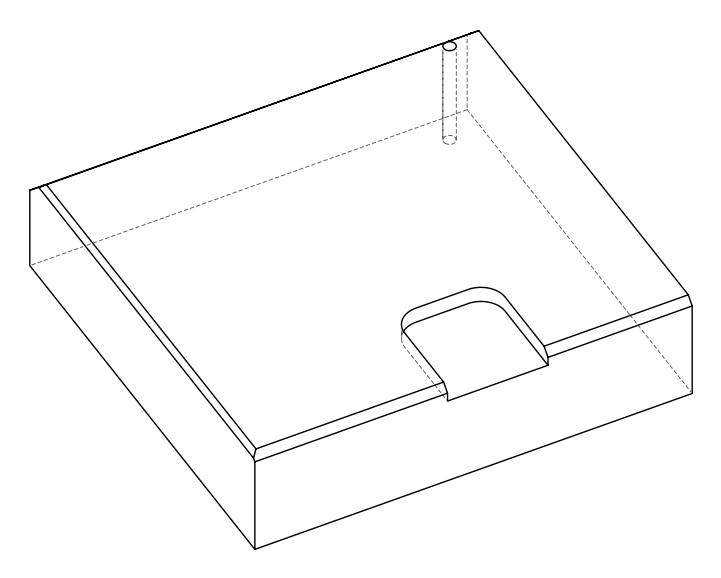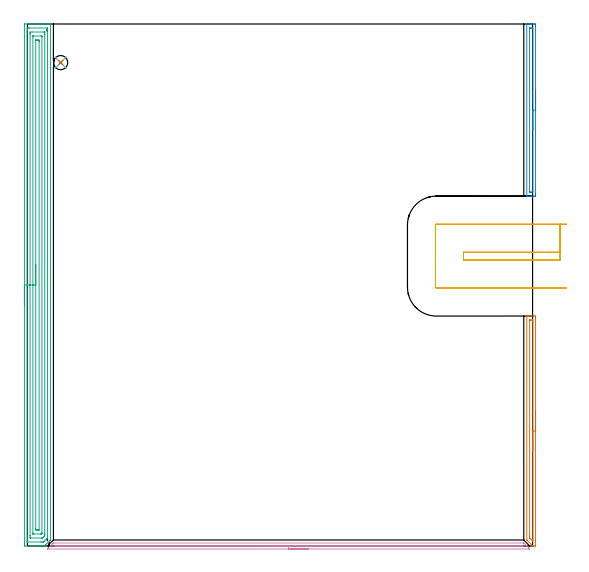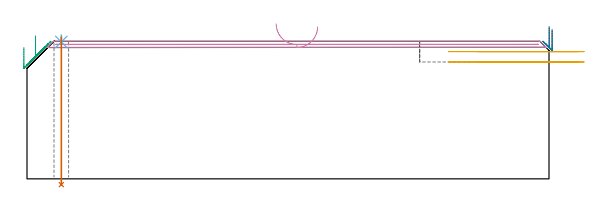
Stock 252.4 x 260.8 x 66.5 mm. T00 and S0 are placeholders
(PLAN: 7 operations, 3 tool changes, 19.7 min)
(1 AREA_MILL | FG_CHAMFER_SURFACE | UGT0205_001 | 1.99 min | 1143 mm3)
(2 AREA_MILL_1 | FG_CHAMFER_SURFACE_1 | UGT0205_001 | 1.55 min | 862 mm3)
(3 AREA_MILL_2 | FG_CHAMFER_SURFACE_2 | UGT0205_001 | 10.67 min | 22041 mm3)
(4 AREA_MILL_3 | FG_CHAMFER_SURFACE_3 | UGT0205_001 | 3.95 min | 1067 mm3)
(5 MILL_SLOT | SLOT_PARTIAL_RECTANGULAR | UGT0201_006 | Follow Part, ap 7, ae 75% | 1.21 min | 36495 mm3)
(6 SPOT_DRILL | STEP1HOLE | NXT0321_9005460120000 | 0.03 min | 2 mm3)
(7 DRILL_THROUGH_HOLE_INTO_CENTER | STEP1HOLE | NXT0301_042 | 0.29 min | 2620 mm3)
(TOOL UGT0205_001 | Chamfer Mill 20 x 3 x 45 deg. | D20 FL50 Z2)
(TOOL UGT0201_006 | End Mill 28 mm | D28 FL25 Z2)
(TOOL NXT0321_9005460120000 | NC Spot Drill, 142deg, 12mm, Carbide, Uncoated | D12 PA142 FL30 Z2)
(TOOL NXT0301_042 | Carbide Drill 7.1mm [860.1-0710-057A1-MM 2214] | D7.1 PA140 FL85 Z2)
(OP 1 AREA_MILL)
G17 G21 G94 G90
T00 M6
G54
G17 G0 G90 X253.9 Y67.45 S1061 M3
G43 Z76.5 H0
Z72.1
G94 G1 Y67.412 Z71.228 F250.
Y67.298 Z70.363
Y67.109 Z69.512
Y66.847 Z68.68
Y66.513 Z67.874
Y66.11 Z67.1
Y65.642 Z66.364
Y65.11 Z65.672
Y64.521 Z65.029
Y63.878 Z64.44
Y63.186 Z63.908
Y62.45 Z63.44
Y61.676 Z63.037
Y60.87 Z62.703
Y60.038 Z62.441
Y59.186 Z62.252
Y58.322 Z62.138
Y57.45 Z62.1
Y0.112
X253.898 Y0.002 Z62.101
X253.679 Y0. Z62.32
X253.024 Z62.974
X252.581 Y0.005 Z63.418
X252.504 Y0.007 Z63.494
X252.391 Y0.112 Z63.608
X252.192 Y0.308 Z63.808
X252.14 Y0.36 Z63.859
X249.707 Y2.793 Z66.292
X249.504 Y2.993 Z66.489
X249.5 Y3.223 Z66.5
Y114.788
X249.506 Y114.89 Z66.492
X249.721 Y114.9 Z66.277
X251.256 Z64.743
X251.7 Z64.296
X251.922 Z64.075
X252.581 Z63.416
X252.803 Z63.195
X253.461 Y114.895 Z62.533
X253.89 Y114.891 Z62.104
X253.894 Y114.78 Z62.102
X253.899 Y114.343 Z62.101
X253.9 Y113.9 Z62.1
Y57.45
X252.486 Z63.514
X252.485 Y3.223 Z63.515
X252.48 Y2.513 Z63.52
X252.479 Y2.486 Z63.521
X252.445 Y2.517 Z63.555
X252.342 Y2.613 Z63.658
X252.138 Y2.813 Z63.862
X251.271 Y3.68 Z64.729
X251.056 Y3.898 Z64.944
X250.949 Y4.009 Z65.051
X250.925 Y4.037 Z65.075
X250.921 Y4.061 Z65.079
X250.919 Y4.112 Z65.081
X250.914 Y4.905 Z65.086
Y5.001
X250.915 Y112.764 Z65.085
X250.916 Y112.863 Z65.084
X250.918 Y112.886 Z65.082
X250.92 Y112.89 Z65.08
X250.943 Y112.893 Z65.057
X251.037 Y112.897 Z64.963
X251.369 Y112.9 Z64.631
X251.7 Z64.3
X252.251 Y112.898 Z63.749
X252.405 Y112.893 Z63.595
X252.472 Y112.89 Z63.528
X252.482 Y112.665 Z63.518
X252.484 Y112.565 Z63.516
X252.486 Y111.772 Z63.514
Y111.677
Y57.45
Y56.578 Z63.552
Y55.714 Z63.666
Y54.862 Z63.855
Y54.03 Z64.117
Y53.224 Z64.451
Y52.45 Z64.854
Y51.714 Z65.323
Y51.022 Z65.854
Y50.379 Z66.443
Y49.79 Z67.086
Y49.258 Z67.778
Y48.79 Z68.514
Y48.387 Z69.288
Y48.053 Z70.094
Y47.791 Z70.926
Y47.602 Z71.778
Y47.488 Z72.643
Y47.45 Z73.514
G0 Z76.5
M5
M2
(OP 2 AREA_MILL_1)
G17 G21 G94 G90
T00 M6
G54
G17 G0 G90 X253.9 Y227.8 S1061 M3
G43 Z76.5 H0
Z72.1
G94 G1 Y227.762 Z71.228 F250.
Y227.648 Z70.363
Y227.459 Z69.512
Y227.197 Z68.68
Y226.863 Z67.874
Y226.46 Z67.1
Y225.992 Z66.364
Y225.46 Z65.672
Y224.871 Z65.029
Y224.228 Z64.44
Y223.536 Z63.908
Y222.8 Z63.44
Y222.026 Z63.037
Y221.22 Z62.703
Y220.388 Z62.441
Y219.537 Z62.252
Y218.672 Z62.138
Y217.8 Z62.1
Y175.854
X253.899 Y175.406 Z62.101
X253.895 Y174.967 Z62.102
X253.891 Y174.81 Z62.105
X253.461 Y174.8 Z62.534
X253.179 Z62.816
X252.581 Z63.413
X252.016 Z63.981
X251.7 Z64.296
X251.135 Z64.861
X250.819 Z65.175
X249.814 Z66.186
X249.506 Y174.81 Z66.493
X249.5 Y174.96 Z66.5
Y260.64
X249.506 Y260.79 Z66.493
X249.814 Y260.8 Z66.185
X250.189 Z65.811
X250.819 Z65.175
X252.015 Z63.981
X252.581 Z63.413
X253.179 Z62.816
X253.461 Y260.797 Z62.534
X253.891 Y260.79 Z62.105
X253.895 Y260.633 Z62.102
X253.899 Y260.194 Z62.101
X253.9 Y259.749 Z62.1
Y217.8
X252.486 Z63.514
X252.485 Y176.992 Z63.515
X252.484 Y176.893 Z63.516
X252.482 Y176.844 Z63.518
X252.479 Y176.823 Z63.521
X252.469 Y176.81 Z63.531
X252.083 Y176.803 Z63.917
X251.7 Y176.802 Z64.3
X251.202 Y176.804 Z64.798
X251.006 Y176.81 Z64.994
X250.921 Y176.833 Z65.079
X250.916 Y177.093 Z65.084
X250.915 Y177.191 Z65.085
Y258.608
X250.916 Y258.707 Z65.084
X250.918 Y258.756 Z65.082
X250.921 Y258.777 Z65.079
X250.931 Y258.79 Z65.069
X251.317 Y258.797 Z64.683
X251.7 Y258.798 Z64.3
X252.198 Y258.796 Z63.802
X252.394 Y258.79 Z63.606
X252.479 Y258.767 Z63.521
X252.484 Y258.507 Z63.516
X252.485 Y258.409 Z63.515
X252.486 Y217.8 Z63.514
Y216.928 Z63.552
Y216.064 Z63.666
Y215.212 Z63.855
Y214.38 Z64.117
Y213.574 Z64.451
Y212.8 Z64.854
Y212.064 Z65.323
Y211.372 Z65.854
Y210.729 Z66.443
Y210.14 Z67.086
Y209.609 Z67.778
Y209.14 Z68.514
Y208.737 Z69.288
Y208.403 Z70.094
Y208.141 Z70.926
Y207.952 Z71.778
Y207.838 Z72.643
Y207.8 Z73.514
G0 Z76.5
M5
M2
(OP 3 AREA_MILL_2)
G17 G21 G94 G90
T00 M6
G54
G17 G0 G90 X-1.5 Y120.4 S1061 M3
G43 Z76.5 H0
Z63.5
G94 G1 Y120.438 Z62.628 F250.
Y120.552 Z61.763
Y120.741 Z60.912
Y121.003 Z60.08
Y121.337 Z59.274
Y121.74 Z58.5
Y122.209 Z57.764
Y122.74 Z57.072
Y123.329 Z56.429
Y123.972 Z55.84
Y124.664 Z55.308
Y125.4 Z54.84
Y126.174 Z54.437
Y126.98 Z54.103
Y127.812 Z53.841
Y128.664 Z53.652
Y129.528 Z53.538
Y130.4 Z53.5
Y260.2
X-1.494 Y260.72 Z53.503
X-1.491 Y260.79 Z53.506
X-1.416 Y260.8 Z53.581
X7.627 Z62.622
X8.2 Z63.197
X8.503 Z63.499
X10.254 Z65.249
X11.244 Z66.243
X11.374 Y260.797 Z66.366
X11.498 Y260.79 Z66.489
X11.5 Y260.645 Z66.5
Y3.277
X11.494 Y2.998 Z66.491
X11.388 Y2.887 Z66.385
X11.13 Y2.63 Z66.129
X9.059 Y0.559 Z64.059
X8.795 Y0.293 Z63.79
X8.501 Y0.002 Z63.499
X7.896 Y0. Z62.896
X7.358 Z62.357
X6.751 Z61.747
X5.573 Z60.57
X5. Z59.994
X-1.13 Y0.001 Z53.868
X-1.492 Y0.01 Z53.505
X-1.496 Y0.227 Z53.502
X-1.499 Y0.6 Z53.501
X-1.5 Y0.978 Z53.5
Y130.4
X-0.086 Z54.914
Y257.523
X-0.085 Y258.243 Z54.915
X-0.083 Y258.415 Z54.917
X-0.079 Y258.766 Z54.921
X0.253 Y258.791 Z55.253
X0.622 Y258.796 Z55.622
X1.12 Y258.8 Z56.12
X9.877 Z64.877
X10.028 Y258.797 Z65.028
X10.055 Y258.795 Z65.055
X10.078 Y258.791 Z65.078
X10.08 Y258.757 Z65.08
X10.084 Y258.588 Z65.084
X10.085 Y258.415 Z65.085
X10.086 Y257.695 Z65.086
X10.085 Y4.341 Z65.085
X10.083 Y4.169 Z65.083
X10.08 Y4.08 Z65.08
X10.078 Y4.039 Z65.078
X10.045 Y4.004 Z65.045
X9.934 Y3.887 Z64.934
X9.794 Y3.745 Z64.794
X9.378 Y3.328 Z64.378
X8.435 Y2.385 Z63.435
X8.161 Y2.115 Z63.161
X8.083 Y2.041 Z63.083
X8.052 Y2.014 Z63.052
X7.998 Y2.007 Z62.998
X7.627 Y2.002 Z62.627
X7.129 Y2. Z62.129
X6.751 Z61.751
X0.123 Z55.123
X-0.028 Y2.003 Z54.972
X-0.055 Y2.005 Z54.945
X-0.078 Y2.009 Z54.922
X-0.08 Y2.043 Z54.92
X-0.084 Y2.212 Z54.916
X-0.085 Y2.385 Z54.915
X-0.086 Y3.105 Z54.914
Y130.4
X1.328 Z56.328
X1.329 Y255.739 Z56.329
Y255.91
X1.336 Y256.631 Z56.336
X1.339 Y256.793 Z56.339
X2.373 Y256.8 Z57.373
X8.338 Y256.799 Z63.338
X8.503 Y256.795 Z63.503
X8.661 Y256.79 Z63.661
X8.666 Y256.631 Z63.666
X8.669 Y256.462 Z63.669
X8.671 Y255.739 Z63.671
X8.672 Y255.567 Z63.672
X8.671 Y6.673 Z63.671
X8.67 Y5.953 Z63.67
X8.668 Y5.784 Z63.668
X8.655 Y5.061 Z63.655
X8.58 Y4.982 Z63.58
X8.503 Y4.903 Z63.503
X8.139 Y4.539 Z63.139
X7.769 Y4.169 Z62.769
X7.695 Y4.099 Z62.695
X7.627 Y4.037 Z62.627
X7.581 Y4.01 Z62.581
X7.538 Y4.006 Z62.538
X7.449 Y4.003 Z62.449
X7.272 Y4.001 Z62.272
X6.917 Y4. Z61.917
X1.662 Y4.001 Z56.662
X1.497 Y4.005 Z56.497
X1.339 Y4.01 Z56.339
X1.334 Y4.169 Z56.334
X1.331 Y4.339 Z56.331
X1.329 Y5.061 Z56.329
X1.328 Y5.233 Z56.328
Y130.4
X2.743 Z57.743
Y254.47
X2.745 Y254.642 Z57.745
X2.748 Y254.778 Z57.748
X2.75 Y254.791 Z57.75
X2.757 Y254.794 Z57.757
X2.782 Y254.798 Z57.782
X2.834 Y254.799 Z57.834
X6.798 Y254.8 Z61.798
X7.162 Y254.792 Z62.162
X7.247 Y254.79 Z62.247
X7.251 Y254.735 Z62.251
X7.254 Y254.673 Z62.254
X7.257 Y254.332 Z62.257
Y6.845
X7.254 Y6.333 Z62.254
X7.25 Y6.159 Z62.25
X7.246 Y6.107 Z62.246
X7.221 Y6.081 Z62.221
X7.159 Y6.02 Z62.159
X6.751 Y6.002 Z61.751
X6.704 Y6.001 Z61.704
X3.202 Y6. Z58.202
X2.838 Y6.008 Z57.838
X2.753 Y6.01 Z57.753
X2.748 Y6.065 Z57.748
X2.746 Y6.127 Z57.746
X2.743 Y6.468 Z57.743
Y130.4
X4.157 Z59.157
X4.158 Y252.6 Z59.158
X4.159 Y252.707 Z59.159
X4.161 Y252.76 Z59.161
X4.163 Y252.781 Z59.163
X4.178 Y252.79 Z59.178
X4.386 Y252.796 Z59.386
X5. Y252.799 Z60.
X5.259 Z60.259
X5.723 Y252.793 Z60.723
X5.831 Y252.79 Z60.831
X5.836 Y252.605 Z60.836
X5.843 Y252.204 Z60.843
Y252.171
X5.842 Y8.2 Z60.842
X5.841 Y8.093 Z60.841
X5.839 Y8.04 Z60.839
X5.837 Y8.019 Z60.837
X5.822 Y8.01 Z60.822
X5.614 Y8.004 Z60.614
X5. Y8.001 Z60.
X4.741 Z59.741
X4.277 Y8.007 Z59.277
X4.169 Y8.01 Z59.169
X4.164 Y8.195 Z59.164
X4.157 Y8.596 Z59.157
Y8.629
Y130.4
Y131.272 Z59.195
Y132.137 Z59.309
Y132.988 Z59.498
Y133.82 Z59.76
Y134.626 Z60.094
Y135.4 Z60.497
Y136.136 Z60.965
Y136.828 Z61.496
Y137.471 Z62.086
Y138.06 Z62.729
Y138.592 Z63.421
Y139.06 Z64.157
Y139.463 Z64.931
Y139.797 Z65.737
Y140.059 Z66.569
Y140.248 Z67.42
Y140.362 Z68.285
Y140.4 Z69.157
G0 Z76.5
M5
M2
(OP 4 AREA_MILL_3)
G17 G21 G94 G90
T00 M6
G54
G17 G0 G90 X140.5 Y-1.5 S1061 M3
G43 Z76.5 H0
Z73.5
G94 G1 X140.462 Z72.628 F250.
X140.348 Z71.763
X140.159 Z70.912
X139.897 Z70.08
X139.563 Z69.274
X139.16 Z68.5
X138.692 Z67.764
X138.16 Z67.072
X137.571 Z66.429
X136.928 Z65.839
X136.236 Z65.308
X135.5 Z64.84
X134.726 Z64.437
X133.92 Z64.103
X133.088 Z63.841
X132.236 Z63.652
X131.372 Z63.538
X130.5 Z63.5
X10.242
X10.084 Y-1.497 Z63.503
X10.013 Y-1.492 Z63.506
X10.161 Y-1.339 Z63.657
X10.295 Y-1.204 Z63.794
X10.562 Y-0.938 Z64.062
X12.839 Y1.339 Z66.339
X12.849 Y1.349 Z66.349
X13.005 Y1.497 Z66.488
X13.267 Y1.5 Z66.5
X247.733
X247.995 Y1.497 Z66.488
X248.151 Y1.349 Z66.349
X250.438 Y-0.938 Z64.062
X250.705 Y-1.204 Z63.794
X250.839 Y-1.339 Z63.657
X250.987 Y-1.492 Z63.506
X250.916 Y-1.497 Z63.503
X250.759 Y-1.5 Z63.5
X250.705
X130.5
Y-0.086 Z64.914
X14.158 Y-0.085 Z64.915
X14.073 Y-0.084 Z64.916
X13.903 Y-0.079 Z64.921
X13.883 Y-0.076 Z64.924
X13.892 Y-0.065 Z64.935
X13.917 Y-0.036 Z64.964
X13.953 Y0. Z65.
X14.026 Y0.065 Z65.065
X14.048 Y0.079 Z65.079
X14.077 Y0.082 Z65.082
X14.158 Y0.084 Z65.084
X14.964 Y0.086 Z65.086
X245.95
X246.757 Y0.085 Z65.085
X246.842 Y0.083 Z65.083
X246.926 Y0.079 Z65.079
X246.967 Y0.072 Z65.072
X246.993 Y0.049 Z65.049
X247.047 Y0. Z65.
X247.114 Y-0.072 Z64.928
X247.117 Y-0.078 Z64.922
X247.113 Y-0.08 Z64.92
X247.07 Y-0.084 Z64.916
X247.013 Y-0.085 Z64.915
X246.927 Y-0.086 Z64.914
X130.5
X129.628 Z64.952
X128.764 Z65.066
X127.912 Z65.255
X127.08 Z65.517
X126.274 Z65.851
X125.5 Z66.254
X124.764 Z66.723
X124.072 Z67.254
X123.429 Z67.843
X122.84 Z68.486
X122.308 Z69.178
X121.84 Z69.914
X121.437 Z70.688
X121.103 Z71.494
X120.841 Z72.326
X120.652 Z73.178
X120.538 Z74.043
X120.5 Z74.914
G0 Z76.5
M5
M2
(OP 5 MILL_SLOT)
G17 G21 G94 G90
T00 M6
G54
G17 G0 G90 X269.4 Y160.8 S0 M3
G43 Z76.5 H0
Z61.5
G94 G1 X266.4 F250.
X266.197 F500.
Y146.8
G3 X266.197 Y142.9 R14.
G1 X217.9
Y146.8
X266.197
Y160.8
X204.3
G3 X203.9 Y160.4 R0.4
G1 Y129.3
G3 X204.3 Y128.9 R0.4
G1 X266.4
X269.4 F250.
G0 Y160.8 Z56.5
G1 X266.4
X266.197 F500.
Y146.8
G3 X266.197 Y142.9 R14.
G1 X217.9
Y146.8
X266.197
Y160.8
X204.3
G3 X203.9 Y160.4 R0.4
G1 Y129.3
G3 X204.3 Y128.9 R0.4
G1 X266.4
X269.4 F250.
G0 Z76.5
M5
M2
(OP 6 SPOT_DRILL)
G17 G21 G94 G90
T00 M6
G54
G17 G0 G90 X16.6 Y241.5 S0 M3
G43 Z76.5 H0
G94 G81 G98 Z66.194 F250. R69.5
G80
M5
M2
(OP 7 DRILL_THROUGH_HOLE_INTO_CENTER)
G17 G21 G94 G90
T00 M6
G54
G17 G0 G90 X16.6 Y241.5 S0 M3
G43 Z76.5 H1
G94 G73 G98 Z-2.792 F250. Q6.929 R68.5
G80
M5
M2
